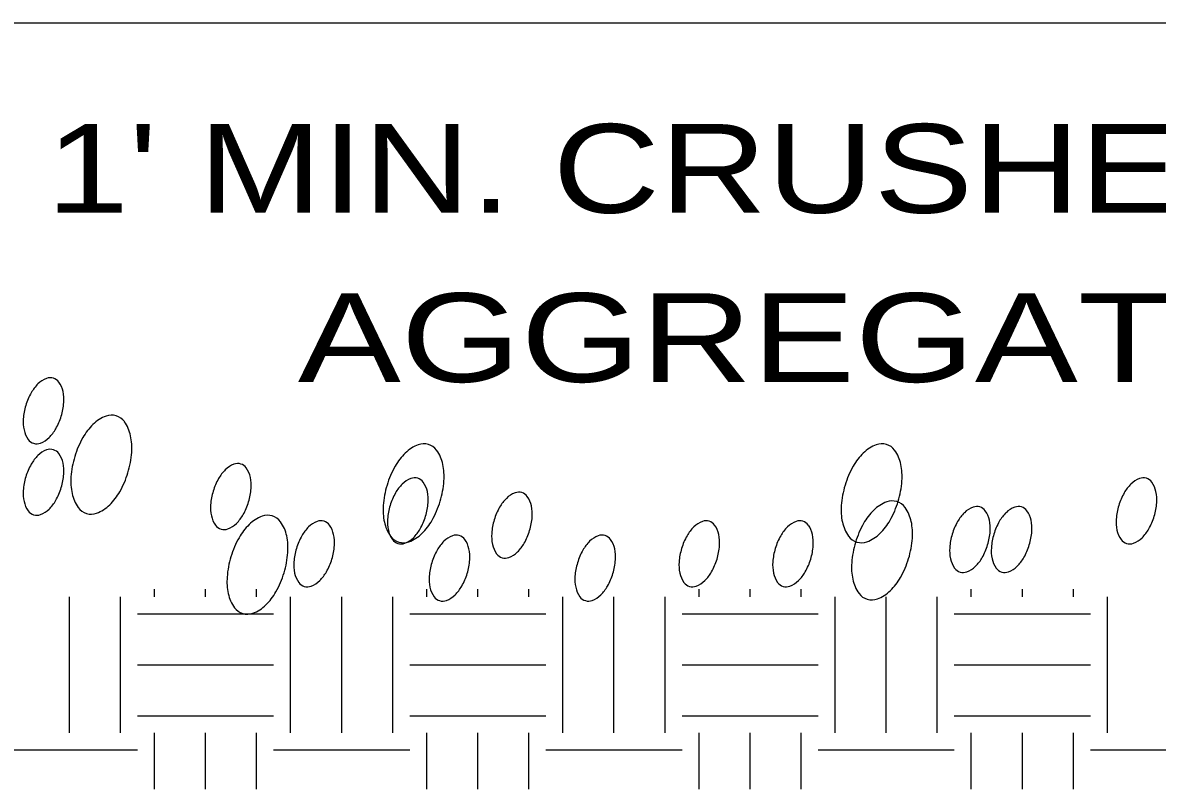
# Model space of a CAD drawing. Extents: x -67503 to 74262, y -57387 to 43659.
# Drawn here: x -24401 to -10410, y -38651 to -29200 of the extents above; entities that cross this region are included whole.
import ezdxf

# ---------------------------------------------------------------- set-up
doc = ezdxf.new("R2010")
doc.units = 0
doc.header["$LTSCALE"] = 440
doc.layers.add('1', color=7, linetype='Continuous', lineweight=25)

msp = doc.modelspace()

# ---------------------------------------------------------------- linework, layer by layer
at = {"layer": '1'}
for p, q in [((-27662.4, -29200.3), (6745.6, -29200.3)), ((-22775.8, -36278.1), (-22775.8, -36182.7)), ((-22146.3, -36278.1), (-22146.3, -36182.7)), ((-21516.8, -36278.1), (-21516.8, -36182.7)), ((-19418.3, -36278.1), (-19418.3, -36182.7)), ((-18788.8, -36278.1), (-18788.8, -36182.7)), ((-18159.3, -36278.1), (-18159.3, -36182.7)), ((-16060.8, -36278.1), (-16060.8, -36182.7)), ((-15431.3, -36278.1), (-15431.3, -36182.7)), ((-14801.7, -36278.1), (-14801.7, -36182.7)), ((-12703.3, -36278.1), (-12703.3, -36182.7)), ((-12073.8, -36278.1), (-12073.8, -36182.7)), ((-11444.2, -36278.1), (-11444.2, -36182.7)), ((-23825.1, -37956.7), (-23825.1, -36278.1)), ((-23195.5, -37956.7), (-23195.5, -36278.1)), ((-21097.1, -37956.7), (-21097.1, -36278.1)), ((-20467.6, -37956.7), (-20467.6, -36278.1)), ((-19838, -37956.7), (-19838, -36278.1)), ((-17739.6, -37956.7), (-17739.6, -36278.1)), ((-17110, -37956.7), (-17110, -36278.1)), ((-16480.5, -37956.7), (-16480.5, -36278.1)), ((-14382.1, -37956.7), (-14382.1, -36278.1)), ((-13752.5, -37956.7), (-13752.5, -36278.1)), ((-13123, -37956.7), (-13123, -36278.1)), ((-11024.5, -37956.7), (-11024.5, -36278.1)), ((-22985.7, -36487.9), (-21306.9, -36487.9)), ((-19628.2, -36487.9), (-17949.4, -36487.9)), ((-16270.7, -36487.9), (-14591.9, -36487.9)), ((-12913.1, -36487.9), (-11234.4, -36487.9)), ((-22985.7, -37117.4), (-21306.9, -37117.4)), ((-19628.2, -37117.4), (-17949.4, -37117.4)), ((-16270.7, -37117.4), (-14591.9, -37117.4)), ((-12913.1, -37117.4), (-11234.4, -37117.4)), ((-22985.7, -37746.9), (-21306.9, -37746.9)), ((-19628.2, -37746.9), (-17949.4, -37746.9)), ((-16270.7, -37746.9), (-14591.9, -37746.9)), ((-12913.1, -37746.9), (-11234.4, -37746.9)), ((-22775.8, -38651.2), (-22775.8, -37956.7)), ((-22146.3, -38651.2), (-22146.3, -37956.7)), ((-21516.8, -38651.2), (-21516.8, -37956.7)), ((-19418.3, -38651.2), (-19418.3, -37956.7)), ((-18788.8, -38651.2), (-18788.8, -37956.7)), ((-18159.3, -38651.2), (-18159.3, -37956.7)), ((-16060.8, -38651.2), (-16060.8, -37956.7)), ((-15431.3, -38651.2), (-15431.3, -37956.7)), ((-14801.7, -38651.2), (-14801.7, -37956.7)), ((-12703.3, -38651.2), (-12703.3, -37956.7)), ((-12073.8, -38651.2), (-12073.8, -37956.7)), ((-11444.2, -38651.2), (-11444.2, -37956.7)), ((-24664.4, -38166.6), (-22985.7, -38166.6)), ((-21306.9, -38166.6), (-19628.2, -38166.6)), ((-17949.4, -38166.6), (-16270.7, -38166.6)), ((-14591.9, -38166.6), (-12913.1, -38166.6)), ((-11234.4, -38166.6), (-9555.6, -38166.6))]:
    msp.add_line(p, q, dxfattribs=at)
for centre, major_axis, start_param, end_param in [((-24060.8, -33707.7), (130.2, 0), 1.2767744, 1.9269695), ((-23866.3, -34005.8), (494.2, 0), 2.3488438, 2.6256837), ((-24000.5, -33869.7), (303, 0), 1.9269695, 2.3488437), ((-24060.8, -33707.7), (130.2, 0), 0.6265792, 1.2767744), ((-24200.7, -33809), (303, 0), 0.204705, 0.6265792), ((-23628.6, -34140.7), (767.5, 0), 2.6256837, 2.8475707), ((-24387.9, -33847.9), (494.2, 0), 6.2110504, 6.4878903), ((-23628.6, -34140.7), (767.5, 0), 2.8475707, 3.0694578), ((-24660.6, -33828.2), (767.5, 0), 5.9891634, 6.2110504), ((-23901.2, -34121), (494.2, 0), 3.0694578, 3.3462976), ((-24660.6, -33828.2), (767.5, 0), 5.7672763, 5.9891634), ((-23215.5, -34476.4), (454.5, 0), 1.9269695, 2.3488437), ((-23305.8, -34233.4), (195.3, 0), 1.2767744, 1.9269695), ((-23305.8, -34233.4), (195.3, 0), 0.6265792, 1.2767744), ((-23515.8, -34385.4), (454.5, 0), 0.204705, 0.6265792), ((-24088.4, -34159.8), (303, 0), 3.3462976, 3.7681718), ((-24422.8, -33963), (494.2, 0), 5.4904364, 5.7672763), ((-23014.2, -34680.6), (741.3, 0), 2.3488438, 2.6256837), ((-24228.3, -34261.2), (130.2, 0), 3.7681719, 4.418367), ((-24228.3, -34261.2), (130.2, 0), 4.418367, 5.0685622), ((-24288.6, -34099.2), (303, 0), 5.0685622, 5.4904364), ((-22657.5, -34882.9), (1151.3, 0), 2.6256837, 2.8475707), ((-23796.6, -34443.7), (741.3, 0), 6.2110504, 6.4878903), ((-19364.6, -34829), (454.5, 0), 1.9269695, 2.3488437), ((-19455, -34586.1), (195.3, 0), 1.2767744, 1.9269695), ((-19455, -34586.1), (195.3, 0), 0.6265792, 1.2767744), ((-13716.6, -34829), (454.5, 0), 1.9269695, 2.3488437), ((-13807, -34586.1), (195.3, 0), 1.2767744, 1.9269695), ((-13807, -34586.1), (195.3, 0), 0.6265792, 1.2767744), ((-23866.3, -34887.4), (494.2, 0), 2.3488438, 2.6256837), ((-24000.5, -34751.3), (303, 0), 1.9269695, 2.3488437), ((-24060.8, -34589.3), (130.2, 0), 1.2767744, 1.9269695), ((-24060.8, -34589.3), (130.2, 0), 0.6265792, 1.2767744), ((-24200.7, -34690.6), (303, 0), 0.204705, 0.6265792), ((-22657.5, -34882.9), (1151.3, 0), 2.8475707, 3.0694578), ((-24205.5, -34414.2), (1151.3, 0), 5.9891634, 6.2110504), ((-19163.3, -35033.2), (741.3, 0), 2.3488438, 2.6256837), ((-19664.9, -34738.1), (454.5, 0), 0.204705, 0.6265792), ((-13515.4, -35033.2), (741.3, 0), 2.3488438, 2.6256837), ((-14017, -34738.1), (454.5, 0), 0.204705, 0.6265792), ((-23628.6, -35022.3), (767.5, 0), 2.6256837, 2.8475707), ((-24387.9, -34729.5), (494.2, 0), 6.2110504, 6.4878903), ((-21690, -34927.6), (303, 0), 1.9269695, 2.3488437), ((-21750.2, -34765.6), (130.2, 0), 1.2767744, 1.9269695), ((-21750.2, -34765.6), (130.2, 0), 0.6265792, 1.2767744), ((-21890.2, -34867), (303, 0), 0.204705, 0.6265792), ((-18806.7, -35235.5), (1151.3, 0), 2.6256837, 2.8475707), ((-19945.7, -34796.3), (741.3, 0), 6.2110504, 6.4878903), ((-13158.7, -35235.5), (1151.3, 0), 2.6256837, 2.8475707), ((-14297.8, -34796.3), (741.3, 0), 6.2110504, 6.4878903), ((-23628.6, -35022.3), (767.5, 0), 2.8475707, 3.0694578), ((-24660.6, -34709.8), (767.5, 0), 5.9891634, 6.2110504), ((-23066.5, -34853.3), (741.3, 0), 3.0694578, 3.3462976), ((-24205.5, -34414.2), (1151.3, 0), 5.7672763, 5.9891634), ((-21318, -35198.6), (767.5, 0), 2.6256837, 2.8475707), ((-21555.8, -35063.8), (494.2, 0), 2.3488438, 2.6256837), ((-22077.4, -34905.8), (494.2, 0), 6.2110504, 6.4878903), ((-19507.8, -35103.9), (303, 0), 1.9269695, 2.3488437), ((-19568.1, -34942), (130.2, 0), 1.2767744, 1.9269695), ((-19568.1, -34942), (130.2, 0), 0.6265792, 1.2767744), ((-10522.4, -35103.9), (303, 0), 1.9269695, 2.3488437), ((-10582.7, -34942), (130.2, 0), 1.2767744, 1.9269695), ((-10582.7, -34942), (130.2, 0), 0.6265792, 1.2767744), ((-23901.2, -35002.6), (494.2, 0), 3.0694578, 3.3462976), ((-24660.6, -34709.8), (767.5, 0), 5.7672763, 5.9891634), ((-21318, -35198.6), (767.5, 0), 2.8475707, 3.0694578), ((-22350, -34886.1), (767.5, 0), 5.9891634, 6.2110504), ((-18806.7, -35235.5), (1151.3, 0), 2.8475707, 3.0694578), ((-19373.6, -35240.1), (494.2, 0), 2.3488438, 2.6256837), ((-19708.1, -35043.3), (303, 0), 0.204705, 0.6265792), ((-20354.7, -34766.8), (1151.3, 0), 5.9891634, 6.2110504), ((-13158.7, -35235.5), (1151.3, 0), 2.8475707, 3.0694578), ((-14706.7, -34766.8), (1151.3, 0), 5.9891634, 6.2110504), ((-10388.3, -35240.1), (494.2, 0), 2.3488438, 2.6256837), ((-10722.7, -35043.3), (303, 0), 0.204705, 0.6265792), ((-24088.4, -35041.4), (303, 0), 3.3462976, 3.7681718), ((-24422.8, -34844.6), (494.2, 0), 5.4904364, 5.7672763), ((-23347.3, -34911.6), (454.5, 0), 3.3462976, 3.7681718), ((-23848.9, -34616.4), (741.3, 0), 5.4904364, 5.7672763), ((-22350, -34886.1), (767.5, 0), 5.7672763, 5.9891634), ((-19135.9, -35374.9), (767.5, 0), 2.6256837, 2.8475707), ((-20167.9, -35062.4), (767.5, 0), 5.9891634, 6.2110504), ((-19895.2, -35082.1), (494.2, 0), 6.2110504, 6.4878903), ((-20354.7, -34766.8), (1151.3, 0), 5.7672763, 5.9891634), ((-18090, -35416.4), (494.2, 0), 2.3488438, 2.6256837), ((-18224.2, -35280.2), (303, 0), 1.9269695, 2.3488437), ((-18284.4, -35118.3), (130.2, 0), 1.2767744, 1.9269695), ((-18284.4, -35118.3), (130.2, 0), 0.6265792, 1.2767744), ((-18424.4, -35219.6), (303, 0), 0.204705, 0.6265792), ((-13588.3, -35534.3), (454.5, 0), 1.9269695, 2.3488437), ((-13678.7, -35291.3), (195.3, 0), 1.2767744, 1.9269695), ((-14706.7, -34766.8), (1151.3, 0), 5.7672763, 5.9891634), ((-13678.7, -35291.3), (195.3, 0), 0.6265792, 1.2767744), ((-10150.5, -35374.9), (767.5, 0), 2.6256837, 2.8475707), ((-11182.5, -35062.4), (767.5, 0), 5.9891634, 6.2110504), ((-10909.9, -35082.1), (494.2, 0), 6.2110504, 6.4878903), ((-24228.3, -35142.8), (130.2, 0), 3.7681719, 4.418367), ((-24288.6, -34980.8), (303, 0), 5.0685622, 5.4904364), ((-23557.2, -35063.6), (195.3, 0), 3.7681719, 4.418367), ((-23557.2, -35063.6), (195.3, 0), 4.418367, 5.0685622), ((-23647.6, -34820.7), (454.5, 0), 5.0685622, 5.4904364), ((-21590.7, -35178.9), (494.2, 0), 3.0694578, 3.3462976), ((-19215.6, -35206), (741.3, 0), 3.0694578, 3.3462976), ((-19135.9, -35374.9), (767.5, 0), 2.8475707, 3.0694578), ((-17852.2, -35551.2), (767.5, 0), 2.6256837, 2.8475707), ((-18611.6, -35258.5), (494.2, 0), 6.2110504, 6.4878903), ((-13567.7, -35206), (741.3, 0), 3.0694578, 3.3462976), ((-13387, -35738.5), (741.3, 0), 2.3488438, 2.6256837), ((-13888.6, -35443.3), (454.5, 0), 0.204705, 0.6265792), ((-12442.1, -35592.7), (494.2, 0), 2.3488438, 2.6256837), ((-12576.2, -35456.6), (303, 0), 1.9269695, 2.3488437), ((-12636.5, -35294.6), (130.2, 0), 1.2767744, 1.9269695), ((-12636.5, -35294.6), (130.2, 0), 0.6265792, 1.2767744), ((-12776.5, -35395.9), (303, 0), 0.204705, 0.6265792), ((-11928.6, -35592.7), (494.2, 0), 2.3488438, 2.6256837), ((-12062.8, -35456.6), (303, 0), 1.9269695, 2.3488437), ((-12123, -35294.6), (130.2, 0), 1.2767744, 1.9269695), ((-12123, -35294.6), (130.2, 0), 0.6265792, 1.2767744), ((-12263, -35395.9), (303, 0), 0.204705, 0.6265792), ((-10150.5, -35374.9), (767.5, 0), 2.8475707, 3.0694578), ((-24228.3, -35142.8), (130.2, 0), 4.418367, 5.0685622), ((-21777.8, -35217.8), (303, 0), 3.3462976, 3.7681718), ((-21917.8, -35319.1), (130.2, 0), 3.7681719, 4.418367), ((-21978.1, -35157.1), (303, 0), 5.0685622, 5.4904364), ((-22112.3, -35021), (494.2, 0), 5.4904364, 5.7672763), ((-21088.7, -35914.8), (741.3, 0), 2.3488438, 2.6256837), ((-21290, -35710.6), (454.5, 0), 1.9269695, 2.3488437), ((-21380.4, -35467.7), (195.3, 0), 1.2767744, 1.9269695), ((-21380.4, -35467.7), (195.3, 0), 0.6265792, 1.2767744), ((-21590.4, -35619.7), (454.5, 0), 0.204705, 0.6265792), ((-20663.1, -35632.9), (303, 0), 1.9269695, 2.3488437), ((-20723.3, -35470.9), (130.2, 0), 1.2767744, 1.9269695), ((-20723.3, -35470.9), (130.2, 0), 0.6265792, 1.2767744), ((-20863.3, -35572.2), (303, 0), 0.204705, 0.6265792), ((-19496.4, -35264.2), (454.5, 0), 3.3462976, 3.7681718), ((-19408.5, -35355.2), (494.2, 0), 3.0694578, 3.3462976), ((-20167.9, -35062.4), (767.5, 0), 5.7672763, 5.9891634), ((-19998, -34969.1), (741.3, 0), 5.4904364, 5.7672763), ((-17852.2, -35551.2), (767.5, 0), 2.8475707, 3.0694578), ((-18884.2, -35238.8), (767.5, 0), 5.9891634, 6.2110504), ((-15913.7, -35632.9), (303, 0), 1.9269695, 2.3488437), ((-15973.9, -35470.9), (130.2, 0), 1.2767744, 1.9269695), ((-15973.9, -35470.9), (130.2, 0), 0.6265792, 1.2767744), ((-16113.9, -35572.2), (303, 0), 0.204705, 0.6265792), ((-14758.4, -35632.9), (303, 0), 1.9269695, 2.3488437), ((-14818.7, -35470.9), (130.2, 0), 1.2767744, 1.9269695), ((-14818.7, -35470.9), (130.2, 0), 0.6265792, 1.2767744), ((-14958.6, -35572.2), (303, 0), 0.204705, 0.6265792), ((-13848.4, -35264.2), (454.5, 0), 3.3462976, 3.7681718), ((-13030.3, -35940.8), (1151.3, 0), 2.6256837, 2.8475707), ((-14350.1, -34969.1), (741.3, 0), 5.4904364, 5.7672763), ((-14169.4, -35501.6), (741.3, 0), 6.2110504, 6.4878903), ((-12204.3, -35727.6), (767.5, 0), 2.6256837, 2.8475707), ((-12963.7, -35434.8), (494.2, 0), 6.2110504, 6.4878903), ((-11690.8, -35727.6), (767.5, 0), 2.6256837, 2.8475707), ((-12450.2, -35434.8), (494.2, 0), 6.2110504, 6.4878903), ((-10423.1, -35355.2), (494.2, 0), 3.0694578, 3.3462976), ((-11182.5, -35062.4), (767.5, 0), 5.7672763, 5.9891634), ((-21917.8, -35319.1), (130.2, 0), 4.418367, 5.0685622), ((-21871.1, -35677.9), (741.3, 0), 6.2110504, 6.4878903), ((-20291.1, -35903.9), (767.5, 0), 2.6256837, 2.8475707), ((-20528.9, -35769), (494.2, 0), 2.3488438, 2.6256837), ((-21050.5, -35611.1), (494.2, 0), 6.2110504, 6.4878903), ((-19595.7, -35394.1), (303, 0), 3.3462976, 3.7681718), ((-19706.4, -35416.2), (195.3, 0), 3.7681719, 4.418367), ((-19796.7, -35173.3), (454.5, 0), 5.0685622, 5.4904364), ((-19930.1, -35197.3), (494.2, 0), 5.4904364, 5.7672763), ((-18994.4, -35809.2), (303, 0), 1.9269695, 2.3488437), ((-19054.6, -35647.2), (130.2, 0), 1.2767744, 1.9269695), ((-19054.6, -35647.2), (130.2, 0), 0.6265792, 1.2767744), ((-18124.9, -35531.5), (494.2, 0), 3.0694578, 3.3462976), ((-18884.2, -35238.8), (767.5, 0), 5.7672763, 5.9891634), ((-17197.3, -35809.2), (303, 0), 1.9269695, 2.3488437), ((-17257.5, -35647.2), (130.2, 0), 1.2767744, 1.9269695), ((-17257.5, -35647.2), (130.2, 0), 0.6265792, 1.2767744), ((-15541.7, -35903.9), (767.5, 0), 2.6256837, 2.8475707), ((-15779.5, -35769), (494.2, 0), 2.3488438, 2.6256837), ((-16301.1, -35611.1), (494.2, 0), 6.2110504, 6.4878903), ((-14386.4, -35903.9), (767.5, 0), 2.6256837, 2.8475707), ((-14624.2, -35769), (494.2, 0), 2.3488438, 2.6256837), ((-15145.8, -35611.1), (494.2, 0), 6.2110504, 6.4878903), ((-14058.4, -35416.2), (195.3, 0), 3.7681719, 4.418367), ((-14148.8, -35173.3), (454.5, 0), 5.0685622, 5.4904364), ((-12204.3, -35727.6), (767.5, 0), 2.8475707, 3.0694578), ((-13236.3, -35415.1), (767.5, 0), 5.9891634, 6.2110504), ((-11690.8, -35727.6), (767.5, 0), 2.8475707, 3.0694578), ((-12722.8, -35415.1), (767.5, 0), 5.9891634, 6.2110504), ((-10610.3, -35394.1), (303, 0), 3.3462976, 3.7681718), ((-10944.7, -35197.3), (494.2, 0), 5.4904364, 5.7672763), ((-20732.1, -36117.1), (1151.3, 0), 2.6256837, 2.8475707), ((-21323.1, -35591.4), (767.5, 0), 5.9891634, 6.2110504), ((-19735.7, -35495.4), (130.2, 0), 3.7681719, 4.418367), ((-19735.7, -35495.4), (130.2, 0), 4.418367, 5.0685622), ((-19706.4, -35416.2), (195.3, 0), 4.418367, 5.0685622), ((-19795.9, -35333.4), (303, 0), 5.0685622, 5.4904364), ((-18860.2, -35945.4), (494.2, 0), 2.3488438, 2.6256837), ((-19194.6, -35748.6), (303, 0), 0.204705, 0.6265792), ((-18312, -35570.4), (303, 0), 3.3462976, 3.7681718), ((-18646.5, -35373.6), (494.2, 0), 5.4904364, 5.7672763), ((-17063.1, -35945.4), (494.2, 0), 2.3488438, 2.6256837), ((-17397.5, -35748.6), (303, 0), 0.204705, 0.6265792), ((-16573.7, -35591.4), (767.5, 0), 5.9891634, 6.2110504), ((-15418.4, -35591.4), (767.5, 0), 5.9891634, 6.2110504), ((-13030.3, -35940.8), (1151.3, 0), 2.8475707, 3.0694578), ((-14058.4, -35416.2), (195.3, 0), 4.418367, 5.0685622), ((-14578.3, -35472.1), (1151.3, 0), 5.9891634, 6.2110504), ((-12476.9, -35707.9), (494.2, 0), 3.0694578, 3.3462976), ((-13236.3, -35415.1), (767.5, 0), 5.7672763, 5.9891634), ((-11963.5, -35707.9), (494.2, 0), 3.0694578, 3.3462976), ((-12722.8, -35415.1), (767.5, 0), 5.7672763, 5.9891634), ((-10750.3, -35495.4), (130.2, 0), 3.7681719, 4.418367), ((-10750.3, -35495.4), (130.2, 0), 4.418367, 5.0685622), ((-10810.5, -35333.4), (303, 0), 5.0685622, 5.4904364), ((-20732.1, -36117.1), (1151.3, 0), 2.8475707, 3.0694578), ((-22280.1, -35648.4), (1151.3, 0), 5.9891634, 6.2110504), ((-20291.1, -35903.9), (767.5, 0), 2.8475707, 3.0694578), ((-21323.1, -35591.4), (767.5, 0), 5.7672763, 5.9891634), ((-18622.4, -36080.2), (767.5, 0), 2.6256837, 2.8475707), ((-19381.8, -35787.4), (494.2, 0), 6.2110504, 6.4878903), ((-18452, -35671.7), (130.2, 0), 3.7681719, 4.418367), ((-18452, -35671.7), (130.2, 0), 4.418367, 5.0685622), ((-18512.3, -35509.8), (303, 0), 5.0685622, 5.4904364), ((-16825.3, -36080.2), (767.5, 0), 2.6256837, 2.8475707), ((-17584.7, -35787.4), (494.2, 0), 6.2110504, 6.4878903), ((-15541.7, -35903.9), (767.5, 0), 2.8475707, 3.0694578), ((-16573.7, -35591.4), (767.5, 0), 5.7672763, 5.9891634), ((-14386.4, -35903.9), (767.5, 0), 2.8475707, 3.0694578), ((-15418.4, -35591.4), (767.5, 0), 5.7672763, 5.9891634), ((-14578.3, -35472.1), (1151.3, 0), 5.7672763, 5.9891634), ((-12664.1, -35746.7), (303, 0), 3.3462976, 3.7681718), ((-12998.5, -35549.9), (494.2, 0), 5.4904364, 5.7672763), ((-12150.6, -35746.7), (303, 0), 3.3462976, 3.7681718), ((-12485.1, -35549.9), (494.2, 0), 5.4904364, 5.7672763), ((-20563.8, -35884.2), (494.2, 0), 3.0694578, 3.3462976), ((-18622.4, -36080.2), (767.5, 0), 2.8475707, 3.0694578), ((-19654.4, -35767.7), (767.5, 0), 5.9891634, 6.2110504), ((-16825.3, -36080.2), (767.5, 0), 2.8475707, 3.0694578), ((-17857.3, -35767.7), (767.5, 0), 5.9891634, 6.2110504), ((-15814.3, -35884.2), (494.2, 0), 3.0694578, 3.3462976), ((-14659.1, -35884.2), (494.2, 0), 3.0694578, 3.3462976), ((-13439.3, -35911.2), (741.3, 0), 3.0694578, 3.3462976), ((-12804.1, -35848), (130.2, 0), 3.7681719, 4.418367), ((-12864.3, -35686.1), (303, 0), 5.0685622, 5.4904364), ((-12290.6, -35848), (130.2, 0), 3.7681719, 4.418367), ((-12350.9, -35686.1), (303, 0), 5.0685622, 5.4904364), ((-21141, -36087.6), (741.3, 0), 3.0694578, 3.3462976), ((-22280.1, -35648.4), (1151.3, 0), 5.7672763, 5.9891634), ((-20750.9, -35923), (303, 0), 3.3462976, 3.7681718), ((-20951.2, -35862.4), (303, 0), 5.0685622, 5.4904364), ((-21085.4, -35726.2), (494.2, 0), 5.4904364, 5.7672763), ((-18895, -36060.5), (494.2, 0), 3.0694578, 3.3462976), ((-19654.4, -35767.7), (767.5, 0), 5.7672763, 5.9891634), ((-17098, -36060.5), (494.2, 0), 3.0694578, 3.3462976), ((-17857.3, -35767.7), (767.5, 0), 5.7672763, 5.9891634), ((-16001.5, -35923), (303, 0), 3.3462976, 3.7681718), ((-16201.8, -35862.4), (303, 0), 5.0685622, 5.4904364), ((-16335.9, -35726.2), (494.2, 0), 5.4904364, 5.7672763), ((-14846.3, -35923), (303, 0), 3.3462976, 3.7681718), ((-15046.5, -35862.4), (303, 0), 5.0685622, 5.4904364), ((-15180.7, -35726.2), (494.2, 0), 5.4904364, 5.7672763), ((-13720.1, -35969.5), (454.5, 0), 3.3462976, 3.7681718), ((-14221.7, -35674.3), (741.3, 0), 5.4904364, 5.7672763), ((-12804.1, -35848), (130.2, 0), 4.418367, 5.0685622), ((-12290.6, -35848), (130.2, 0), 4.418367, 5.0685622), ((-21923.4, -35850.7), (741.3, 0), 5.4904364, 5.7672763), ((-20890.9, -36024.4), (130.2, 0), 3.7681719, 4.418367), ((-20890.9, -36024.4), (130.2, 0), 4.418367, 5.0685622), ((-19082.2, -36099.4), (303, 0), 3.3462976, 3.7681718), ((-19416.6, -35902.6), (494.2, 0), 5.4904364, 5.7672763), ((-17285.1, -36099.4), (303, 0), 3.3462976, 3.7681718), ((-17619.6, -35902.6), (494.2, 0), 5.4904364, 5.7672763), ((-16141.5, -36024.4), (130.2, 0), 3.7681719, 4.418367), ((-16141.5, -36024.4), (130.2, 0), 4.418367, 5.0685622), ((-14986.2, -36024.4), (130.2, 0), 3.7681719, 4.418367), ((-14986.2, -36024.4), (130.2, 0), 4.418367, 5.0685622), ((-13930, -36121.5), (195.3, 0), 3.7681719, 4.418367), ((-14020.4, -35878.6), (454.5, 0), 5.0685622, 5.4904364), ((-21421.8, -36145.8), (454.5, 0), 3.3462976, 3.7681718), ((-19222.2, -36200.7), (130.2, 0), 3.7681719, 4.418367), ((-19222.2, -36200.7), (130.2, 0), 4.418367, 5.0685622), ((-19282.5, -36038.7), (303, 0), 5.0685622, 5.4904364), ((-17425.1, -36200.7), (130.2, 0), 3.7681719, 4.418367), ((-17425.1, -36200.7), (130.2, 0), 4.418367, 5.0685622), ((-17485.4, -36038.7), (303, 0), 5.0685622, 5.4904364), ((-13930, -36121.5), (195.3, 0), 4.418367, 5.0685622), ((-21631.8, -36297.8), (195.3, 0), 3.7681719, 4.418367), ((-21631.8, -36297.8), (195.3, 0), 4.418367, 5.0685622), ((-21722.2, -36054.9), (454.5, 0), 5.0685622, 5.4904364)]:
    msp.add_ellipse(centre, major_axis=major_axis, ratio=0.99995, start_param=start_param, end_param=end_param, dxfattribs=at)

# ---------------------------------------------------------------- texts
for s, width, p in [("1' MIN. CRUSHED COMPACTED", 1.25, (-24107.6, -31544.3)), (' AGGREGATE BASE', 1.3, (-21535.7, -33629.4))]:
    msp.add_text(s, height=1094, dxfattribs=dict(at, width=width)).set_placement(p)

doc.saveas('drawing.dxf')
